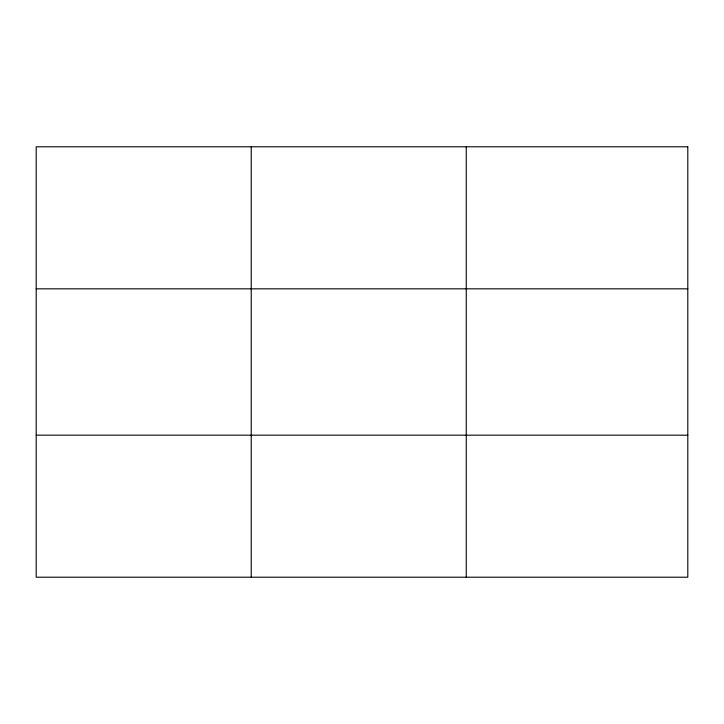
<?xml version="1.0" encoding="UTF-8"?>
<svg xmlns="http://www.w3.org/2000/svg" width="724" height="724" viewBox="0 0 724 724"><rect width="100%" height="100%" fill="white"/><g stroke="black" fill="none" stroke-linecap="round" stroke-linejoin="round"><path stroke-width="1.09" d="M251.228 146.791L251.228 577.209M466.256 146.791L466.256 577.209M36.2 288.831L687.8 288.831M36.2 435.169L687.8 435.169M687.8 146.791L687.8 577.209L36.2 577.209L36.2 146.791L687.8 146.791"/></g></svg>
